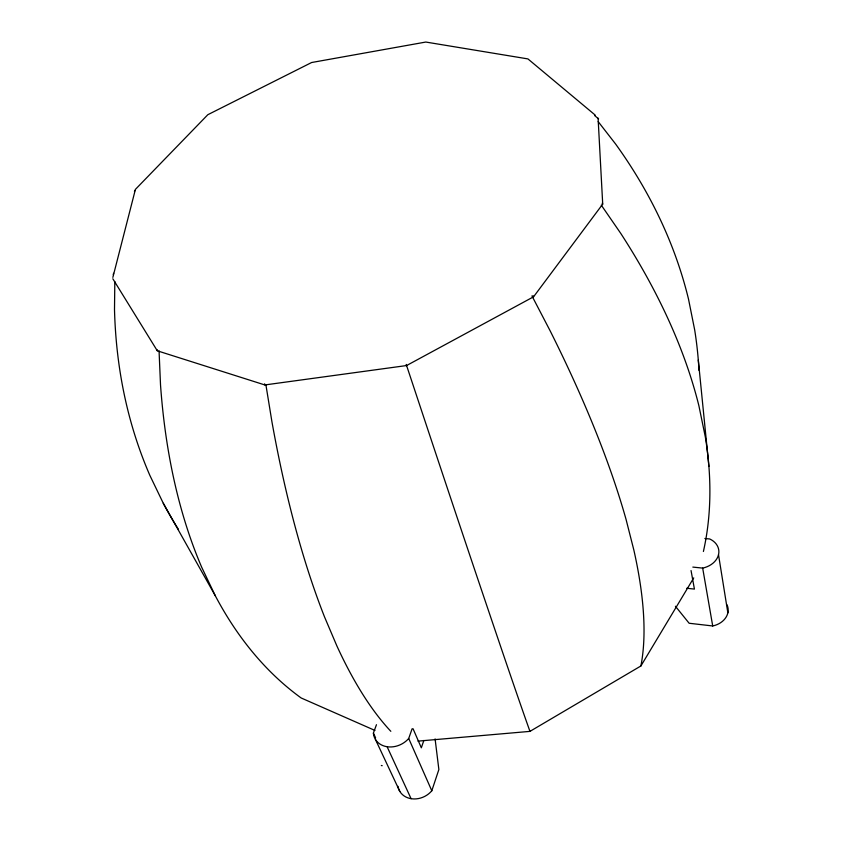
<?xml version="1.0" encoding="UTF-8"?>
<svg xmlns="http://www.w3.org/2000/svg" width="841" height="841" viewBox="0 0 841 841"><rect width="100%" height="100%" fill="white"/><g stroke="black" fill="none" stroke-linecap="round" stroke-linejoin="round"><path stroke-width="1.26" d="M114.818 281.546L114.502 309.52A839.381 571.933 -34.7 0 0 149.845 475.354L163.28 503.265L215.317 595.806A746.093 417.966 -66.4 0 0 301.162 697.977L374.96 730.44M112.862 277.372L135.412 189.393L207.822 114.712L311.612 62.518L425.809 42.05L527.927 58.912L595.218 115.101M134.455 191.527L134.728 190.476M113.251 274.629L113.609 273.272M397.94 786.303A19.89 16.799 -27.2 0 0 411.733 798.782A19.89 16.799 -27.2 0 0 431.801 790.782L438.865 769.526L435.091 738.903M423.853 740.458L421.33 747.807L413.057 728.748M431.801 790.782L408.715 738.472L412.111 728.769M375.612 737.83L373.393 733.1L376.463 724.7M417.966 741.121L529.956 731.376L640.895 665.977L693.741 577.883M112.82 278.749L157.299 350.802L264.841 384.947L406.571 365.551L533.583 296.789L602.713 204.111L598.088 118.161M704.863 538.513L709.72 538.976A20.321 15.769 -7.7 0 1 718.519 554.724L727.864 612.868M692.837 567.097L702.677 568.096A20.321 15.769 -7.7 0 0 718.519 554.724M686.719 588.258L694.424 589.089L691.05 570.545M727.045 604.837A19.48 15.58 -6.6 0 1 712.716 625.967L689.136 623.255L675.418 606.245M381.33 765.499L382.192 765.678M594.619 115.553L598.613 118.917M598.182 121.619L615.58 143.99A813.226 559.149 -0.6 0 1 688.516 299.154L694.655 329.767A812.585 558.823 -0.7 0 1 698.987 370.397M601.273 205.13L620.837 233.525A732.889 406.214 30.8 0 1 698.903 405.814L705.294 436.815A732.416 406.045 30.8 0 1 703.402 551.486M602.156 203.217L602.713 204.111M531.954 295.906L550.098 330.744A693.972 211.291 53.5 0 1 626.051 519.391L633.862 550.109A693.573 211.217 53.5 0 1 640.895 665.967M533.068 295.759L533.583 296.789M215.317 595.806L201.777 567.433A746.587 418.156 -66.4 0 1 160.515 384.831L159.054 350.802M375.433 739.439L399.832 791.444M373.393 733.1A20.783 17.041 -26.3 0 0 387.112 746.734L411.081 798.687M406.192 364.426L406.571 365.551M406.497 365.257L418.829 402.44A684.185 5.34 71.9 0 0 484.931 600.127L495.055 630.067A683.807 5.34 71.9 0 0 529.956 731.365M264.631 383.822L264.841 384.947M702.677 568.096L712.716 625.967M265.861 384.558L271.937 421.804A699.512 222.297 -89.6 0 0 324.531 616.926L336.905 645.993A699.113 222.213 -89.6 0 0 390.834 731.313M698.293 359.99L708.9 466.419M157.204 349.761L157.299 350.802M178.471 529.42A838.687 571.586 -34.7 0 1 163.28 503.265M408.715 738.472A20.783 17.041 -26.3 0 1 387.112 746.734"/></g></svg>
